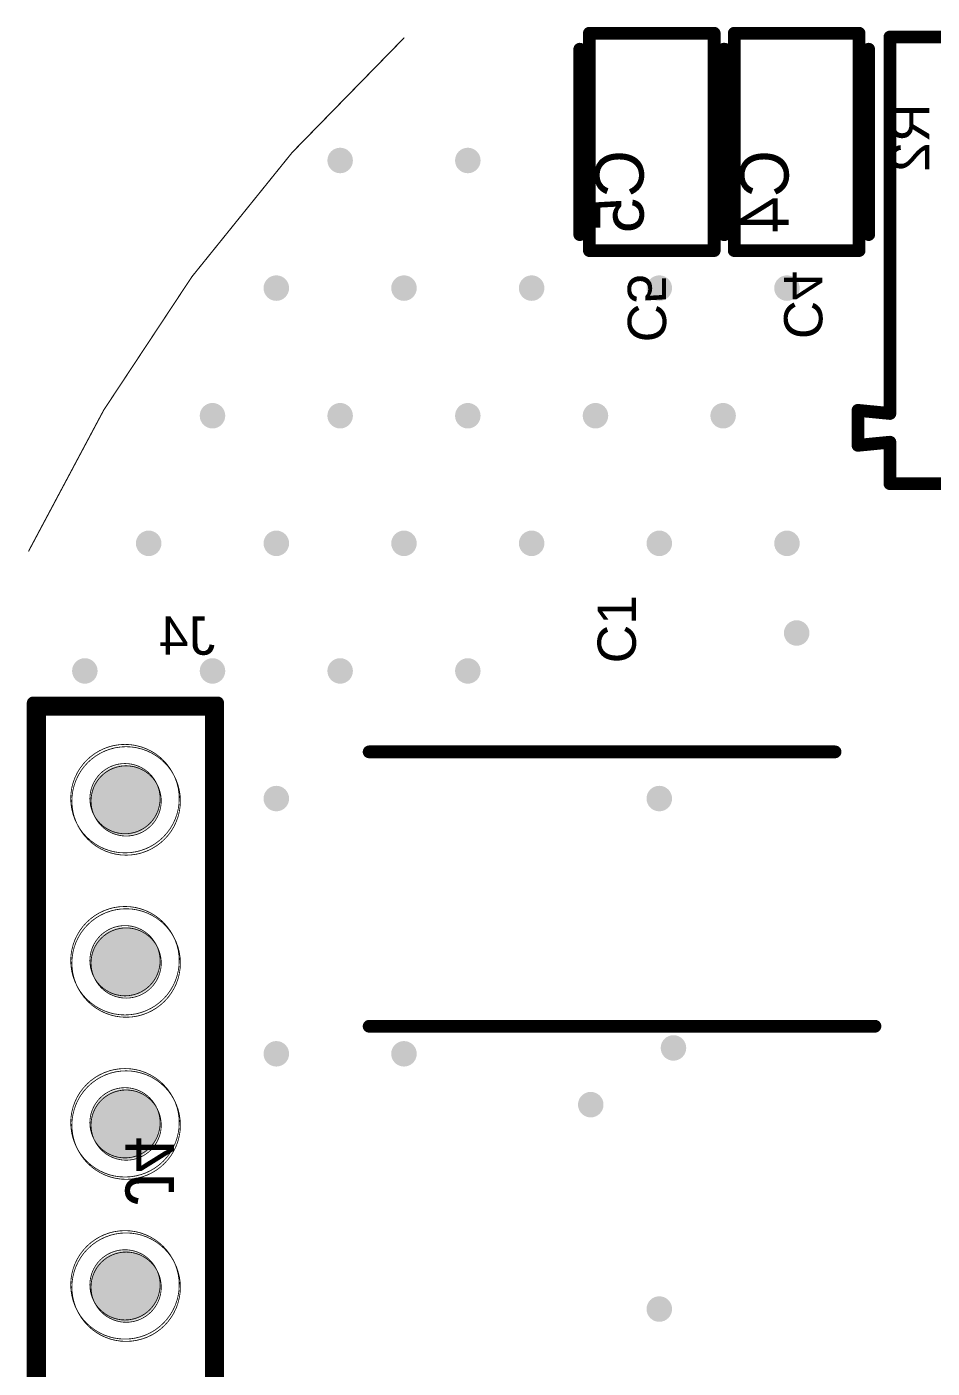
# Model space of a CAD drawing. Header units: millimetres. Extents: x 61 to 211, y 2 to 44.
# Drawn here: x 61.09 to 75.27, y 23.07 to 44.09 of the extents above; entities that cross this region are included whole.
import ezdxf

# ---------------------------------------------------------------- set-up
doc = ezdxf.new("R2010")
doc.units = ezdxf.units.MM
for name, color, linetype in [('BottomOverlay', 54, 'Continuous'), ('Mechanical1', 6, 'Continuous'), ('Mechanical10', 56, 'Continuous'), ('PadHoleLayer', 156, 'Continuous'), ('TopOverlay', 2, 'Continuous'), ('ViaHoleLayer', 16, 'Continuous')]:
    doc.layers.add(name, color=color, linetype=linetype)
doc.styles.add('Arial', font='', dxfattribs={"height": 0.2})
doc.styles.get('Arial').set_extended_font_data('Arial')

# ---------------------------------------------------------------- blocks, each defined once
blk = doc.blocks.new('691103110003_31')
at = {"layer": 'PadHoleLayer'}
h = blk.add_hatch(color=156, dxfattribs=at)
edge = h.paths.add_edge_path()
edge.add_arc((-3.5, 0.1), 0.6, 0, 360)
h = blk.add_hatch(color=156, dxfattribs=at)
edge = h.paths.add_edge_path()
edge.add_arc((0, 0.1), 0.6, 0, 360)
h = blk.add_hatch(color=156, dxfattribs=at)
edge = h.paths.add_edge_path()
edge.add_arc((3.5, 0.1), 0.6, 0, 360)
at = {"layer": 'TopOverlay', "const_width": 0.2}
for points in [[(-5.25, 3.5), (-5.25, -1.55)], [(5.25, 3.5), (-5.25, 3.5)], [(5.25, 3.5), (5.25, 2.85)], [(5.75, 2.899), (5.25, 2.85)], [(5.75, 2.9), (5.75, 2.35)], [(5.75, 2.351), (5.25, 2.4)], [(5.25, 2.4), (5.25, -3.5)], [(-5.249, -1.55), (-5.75, -1.48)], [(-5.75, -1.48), (-5.75, -2.278)], [(-5.25, -2.2), (-5.75, -2.278)], [(-5.25, -2.2), (-5.25, -3.5)], [(5.25, -3.5), (-5.25, -3.5)]]:
    blk.add_lwpolyline(points, dxfattribs=at)
at = {"layer": 'TopOverlay', "const_width": 0.1}
for points in [[(-5.3, 3.5, 1), (-5.2, 3.5, 1)], [(-5.3, 3.5, 1), (-5.2, 3.5, 1)], [(5.2, 3.5, 1), (5.3, 3.5, 1)], [(5.2, 3.5, 1), (5.3, 3.5, 1)], [(5.2, 2.85, 1), (5.3, 2.85, 1)], [(5.2, 2.85, 1), (5.3, 2.85, 1)], [(5.7, 2.9, 1), (5.8, 2.9, 1)], [(5.7, 2.899, 1), (5.8, 2.899, 1)], [(5.2, 2.4, 1), (5.3, 2.4, 1)], [(5.2, 2.4, 1), (5.3, 2.4, 1)], [(5.7, 2.351, 1), (5.8, 2.351, 1)], [(5.7, 2.35, 1), (5.8, 2.35, 1)], [(-5.8, -1.48, 1), (-5.7, -1.48, 1)], [(-5.8, -1.48, 1), (-5.7, -1.48, 1)], [(-5.3, -1.55, 1), (-5.2, -1.55, 1)], [(-5.299, -1.55, 1), (-5.199, -1.55, 1)], [(-5.3, -2.2, 1), (-5.2, -2.2, 1)], [(-5.3, -2.2, 1), (-5.2, -2.2, 1)], [(-5.8, -2.278, 1), (-5.7, -2.278, 1)], [(-5.8, -2.278, 1), (-5.7, -2.278, 1)], [(-5.3, -3.5, 1), (-5.2, -3.5, 1)], [(-5.3, -3.5, 1), (-5.2, -3.5, 1)], [(5.2, -3.5, 1), (5.3, -3.5, 1)], [(5.2, -3.5, 1), (5.3, -3.5, 1)]]:
    blk.add_lwpolyline(points, format="xyb", close=True, dxfattribs=at)
blk = doc.blocks.new('W_____61300611121_0_B_40')
at = {"layer": 'PadHoleLayer'}
h = blk.add_hatch(color=156, dxfattribs=at)
edge = h.paths.add_edge_path()
edge.add_arc((-6.35, 0), 0.55, 0, 360)
h = blk.add_hatch(color=156, dxfattribs=at)
edge = h.paths.add_edge_path()
edge.add_arc((-3.81, 0), 0.55, 0, 360)
h = blk.add_hatch(color=156, dxfattribs=at)
edge = h.paths.add_edge_path()
edge.add_arc((-1.27, 0), 0.55, 0, 360)
h = blk.add_hatch(color=156, dxfattribs=at)
edge = h.paths.add_edge_path()
edge.add_arc((1.27, 0), 0.55, 0, 360)
h = blk.add_hatch(color=156, dxfattribs=at)
edge = h.paths.add_edge_path()
edge.add_arc((3.81, 0), 0.55, 0, 360)
h = blk.add_hatch(color=156, dxfattribs=at)
edge = h.paths.add_edge_path()
edge.add_arc((6.35, 0), 0.55, 0, 360)
at = {"layer": 'BottomOverlay', "const_width": 0.2}
for points in [[(-7.77, 1.345), (-7.77, -1.345)], [(-7.77, 1.345), (7.77, 1.345)], [(-5.08, 1.345), (-5.08, -1.345)], [(7.77, 1.345), (7.77, -1.345)], [(-7.77, -1.345), (7.77, -1.345)]]:
    blk.add_lwpolyline(points, dxfattribs=at)
at = {"layer": 'BottomOverlay'}
for points, const_width in [([(-7.82, 1.345, 1), (-7.72, 1.345, 1)], 0.1), ([(-7.82, 1.345, 1), (-7.72, 1.345, 1)], 0.1), ([(-5.13, 1.345, 1), (-5.03, 1.345, 1)], 0.1), ([(7.72, 1.345, 1), (7.82, 1.345, 1)], 0.1), ([(7.72, 1.345, 1), (7.82, 1.345, 1)], 0.1), ([(-8.245, 0, 1), (-8.495, 0, 1)], 0.25), ([(-8.558, 0, 1), (-8.433, 0, 1)], 0.125), ([(-8.307, 0, 1), (-8.183, 0, 1)], 0.125), ([(-7.82, -1.345, 1), (-7.72, -1.345, 1)], 0.1), ([(-7.82, -1.345, 1), (-7.72, -1.345, 1)], 0.1), ([(-5.13, -1.345, 1), (-5.03, -1.345, 1)], 0.1), ([(7.72, -1.345, 1), (7.82, -1.345, 1)], 0.1), ([(7.72, -1.345, 1), (7.82, -1.345, 1)], 0.1)]:
    blk.add_lwpolyline(points, format="xyb", close=True, dxfattribs=dict(at, const_width=const_width))
at = {"layer": 'Mechanical10', "const_width": 0.2}
for points in [[(-7.87, 1.445), (-7.87, -1.445)], [(-7.87, 1.445), (7.87, 1.445)], [(7.87, 1.445), (7.87, -1.445)], [(-7.87, -1.445), (7.87, -1.445)]]:
    blk.add_lwpolyline(points, dxfattribs=at)
at = {"layer": 'Mechanical10', "const_width": 0.1}
for points in [[(-7.92, 1.445, 1), (-7.82, 1.445, 1)], [(-7.92, 1.445, 1), (-7.82, 1.445, 1)], [(7.82, 1.445, 1), (7.92, 1.445, 1)], [(7.82, 1.445, 1), (7.92, 1.445, 1)], [(-7.92, -1.445, 1), (-7.82, -1.445, 1)], [(-7.92, -1.445, 1), (-7.82, -1.445, 1)], [(7.82, -1.445, 1), (7.92, -1.445, 1)], [(7.82, -1.445, 1), (7.92, -1.445, 1)]]:
    blk.add_lwpolyline(points, format="xyb", close=True, dxfattribs=at)
at = {"layer": 'Mechanical10', "text_generation_flag": 2}
blk.add_text('J4', height=0.762, rotation=180, dxfattribs=at).set_placement((0, 0))
blk = doc.blocks.new('CAPPM7343X430N_41')
at = {"layer": 'TopOverlay', "const_width": 0.2}
for points in [[(3.65, 2.15), (-4.275, 2.15)], [(3.65, -2.15), (-3.65, -2.15)]]:
    blk.add_lwpolyline(points, dxfattribs=at)
at = {"layer": 'TopOverlay', "const_width": 0.1}
for points in [[(-4.325, 2.15, 1), (-4.225, 2.15, 1)], [(3.6, 2.15, 1), (3.7, 2.15, 1)], [(-3.7, -2.15, 1), (-3.6, -2.15, 1)], [(3.6, -2.15, 1), (3.7, -2.15, 1)]]:
    blk.add_lwpolyline(points, format="xyb", close=True, dxfattribs=at)
blk = doc.blocks.new('KEMET_C0805C_DN_IPC_B_B_47')
at = {"layer": 'BottomOverlay', "const_width": 0.2}
for points in [[(1.453, 1.128), (-1.453, 1.128)], [(1.453, -1.128), (-1.453, -1.128)]]:
    blk.add_lwpolyline(points, dxfattribs=at)
at = {"layer": 'BottomOverlay', "const_width": 0.1}
for points in [[(-1.503, 1.128, 1), (-1.403, 1.128, 1)], [(1.403, 1.128, 1), (1.503, 1.128, 1)], [(-1.503, -1.128, 1), (-1.403, -1.128, 1)], [(1.403, -1.128, 1), (1.503, -1.128, 1)]]:
    blk.add_lwpolyline(points, format="xyb", close=True, dxfattribs=at)
at = {"layer": 'Mechanical10', "const_width": 0.2}
for points in [[(-1.703, -0.978), (-1.703, 0.978)], [(1.703, 0.978), (-1.703, 0.978)], [(1.703, -0.978), (1.703, 0.978)], [(1.703, -0.978), (-1.703, -0.978)]]:
    blk.add_lwpolyline(points, dxfattribs=at)
at = {"layer": 'Mechanical10', "const_width": 0.1}
for points in [[(-1.753, 0.978, 1), (-1.653, 0.978, 1)], [(-1.753, 0.978, 1), (-1.653, 0.978, 1)], [(1.653, 0.978, 1), (1.753, 0.978, 1)], [(1.653, 0.978, 1), (1.753, 0.978, 1)], [(-1.753, -0.978, 1), (-1.653, -0.978, 1)], [(-1.753, -0.978, 1), (-1.653, -0.978, 1)], [(1.653, -0.978, 1), (1.753, -0.978, 1)], [(1.653, -0.978, 1), (1.753, -0.978, 1)]]:
    blk.add_lwpolyline(points, format="xyb", close=True, dxfattribs=at)
at = {"layer": 'Mechanical10', "text_generation_flag": 2}
blk.add_text('C4', height=0.762, rotation=-180, dxfattribs=at).set_placement((0.127, -0.127))
blk = doc.blocks.new('KEMET_C0805C_DN_IPC_B_B_48')
at = {"layer": 'BottomOverlay', "const_width": 0.2}
for points in [[(1.453, 1.128), (-1.453, 1.128)], [(1.453, -1.128), (-1.453, -1.128)]]:
    blk.add_lwpolyline(points, dxfattribs=at)
at = {"layer": 'BottomOverlay', "const_width": 0.1}
for points in [[(-1.503, 1.128, 1), (-1.403, 1.128, 1)], [(1.403, 1.128, 1), (1.503, 1.128, 1)], [(-1.503, -1.128, 1), (-1.403, -1.128, 1)], [(1.403, -1.128, 1), (1.503, -1.128, 1)]]:
    blk.add_lwpolyline(points, format="xyb", close=True, dxfattribs=at)
at = {"layer": 'Mechanical10', "const_width": 0.2}
for points in [[(-1.703, -0.978), (-1.703, 0.978)], [(1.703, 0.978), (-1.703, 0.978)], [(1.703, -0.978), (1.703, 0.978)], [(1.703, -0.978), (-1.703, -0.978)]]:
    blk.add_lwpolyline(points, dxfattribs=at)
at = {"layer": 'Mechanical10', "const_width": 0.1}
for points in [[(-1.753, 0.978, 1), (-1.653, 0.978, 1)], [(-1.753, 0.978, 1), (-1.653, 0.978, 1)], [(1.653, 0.978, 1), (1.753, 0.978, 1)], [(1.653, 0.978, 1), (1.753, 0.978, 1)], [(-1.753, -0.978, 1), (-1.653, -0.978, 1)], [(-1.753, -0.978, 1), (-1.653, -0.978, 1)], [(1.653, -0.978, 1), (1.753, -0.978, 1)], [(1.653, -0.978, 1), (1.753, -0.978, 1)]]:
    blk.add_lwpolyline(points, format="xyb", close=True, dxfattribs=at)
at = {"layer": 'Mechanical10', "text_generation_flag": 2}
blk.add_text('C5', height=0.762, rotation=-180, dxfattribs=at).set_placement((0.127, -0.127))

msp = doc.modelspace()

# ---------------------------------------------------------------- hatches: boundary and pattern name
at = {"layer": 'PadHoleLayer'}
h = msp.add_hatch(color=156, dxfattribs=at)
edge = h.paths.add_edge_path()
edge.add_arc((74.567, 43.915), 0.05, 0, 360)
h = msp.add_hatch(color=156, dxfattribs=at)
edge = h.paths.add_edge_path()
edge.add_arc((74.567, 43.915), 0.05, 0, 360)
h = msp.add_hatch(color=156, dxfattribs=at)
edge = h.paths.add_edge_path()
edge.add_arc((74.067, 38.075), 0.05, 0, 360)
h = msp.add_hatch(color=156, dxfattribs=at)
edge = h.paths.add_edge_path()
edge.add_arc((74.067, 38.074), 0.05, 0, 360)
h = msp.add_hatch(color=156, dxfattribs=at)
edge = h.paths.add_edge_path()
edge.add_arc((74.067, 38.065), 0.05, 0, 360)
h = msp.add_hatch(color=156, dxfattribs=at)
edge = h.paths.add_edge_path()
edge.add_arc((74.067, 38.064), 0.05, 0, 360)
h = msp.add_hatch(color=156, dxfattribs=at)
edge = h.paths.add_edge_path()
edge.add_arc((74.567, 38.015), 0.05, 0, 360)
h = msp.add_hatch(color=156, dxfattribs=at)
edge = h.paths.add_edge_path()
edge.add_arc((74.567, 38.015), 0.05, 0, 360)
h = msp.add_hatch(color=156, dxfattribs=at)
edge = h.paths.add_edge_path()
edge.add_arc((74.568, 38.025), 0.05, 0, 360)
h = msp.add_hatch(color=156, dxfattribs=at)
edge = h.paths.add_edge_path()
edge.add_arc((74.568, 38.025), 0.05, 0, 360)
h = msp.add_hatch(color=156, dxfattribs=at)
edge = h.paths.add_edge_path()
edge.add_arc((74.067, 37.526), 0.05, 0, 360)
h = msp.add_hatch(color=156, dxfattribs=at)
edge = h.paths.add_edge_path()
edge.add_arc((74.067, 37.525), 0.05, 0, 360)
h = msp.add_hatch(color=156, dxfattribs=at)
edge = h.paths.add_edge_path()
edge.add_arc((74.067, 37.516), 0.05, 0, 360)
h = msp.add_hatch(color=156, dxfattribs=at)
edge = h.paths.add_edge_path()
edge.add_arc((74.067, 37.515), 0.05, 0, 360)
h = msp.add_hatch(color=156, dxfattribs=at)
edge = h.paths.add_edge_path()
edge.add_arc((74.567, 37.565), 0.05, 0, 360)
h = msp.add_hatch(color=156, dxfattribs=at)
edge = h.paths.add_edge_path()
edge.add_arc((74.567, 37.565), 0.05, 0, 360)
h = msp.add_hatch(color=156, dxfattribs=at)
edge = h.paths.add_edge_path()
edge.add_arc((74.568, 37.575), 0.05, 0, 360)
h = msp.add_hatch(color=156, dxfattribs=at)
edge = h.paths.add_edge_path()
edge.add_arc((74.568, 37.575), 0.05, 0, 360)
h = msp.add_hatch(color=156, dxfattribs=at)
edge = h.paths.add_edge_path()
edge.add_arc((74.567, 36.915), 0.05, 0, 360)
h = msp.add_hatch(color=156, dxfattribs=at)
edge = h.paths.add_edge_path()
edge.add_arc((74.567, 36.915), 0.05, 0, 360)
h = msp.add_hatch(color=156, dxfattribs=at)
edge = h.paths.add_edge_path()
edge.add_arc((74.568, 36.925), 0.05, 0, 360)
h = msp.add_hatch(color=156, dxfattribs=at)
edge = h.paths.add_edge_path()
edge.add_arc((74.568, 36.925), 0.05, 0, 360)
h = msp.add_hatch(color=156, dxfattribs=at)
edge = h.paths.add_edge_path()
edge.add_arc((61.258, 33.436), 0.05, 0, 360)
h = msp.add_hatch(color=156, dxfattribs=at)
edge = h.paths.add_edge_path()
edge.add_arc((61.258, 33.436), 0.05, 0, 360)
h = msp.add_hatch(color=156, dxfattribs=at)
edge = h.paths.add_edge_path()
edge.add_arc((61.259, 33.445), 0.05, 0, 360)
h = msp.add_hatch(color=156, dxfattribs=at)
edge = h.paths.add_edge_path()
edge.add_arc((61.259, 33.445), 0.05, 0, 360)
h = msp.add_hatch(color=156, dxfattribs=at)
edge = h.paths.add_edge_path()
edge.add_arc((61.284, 33.419), 0.05, 0, 360)
h = msp.add_hatch(color=156, dxfattribs=at)
edge = h.paths.add_edge_path()
edge.add_arc((61.284, 33.419), 0.05, 0, 360)
h = msp.add_hatch(color=156, dxfattribs=at)
edge = h.paths.add_edge_path()
edge.add_arc((61.302, 33.383), 0.05, 0, 360)
h = msp.add_hatch(color=156, dxfattribs=at)
edge = h.paths.add_edge_path()
edge.add_arc((61.302, 33.383), 0.05, 0, 360)
h = msp.add_hatch(color=156, dxfattribs=at)
edge = h.paths.add_edge_path()
edge.add_arc((63.948, 33.436), 0.05, 0, 360)
h = msp.add_hatch(color=156, dxfattribs=at)
edge = h.paths.add_edge_path()
edge.add_arc((63.948, 33.436), 0.05, 0, 360)
h = msp.add_hatch(color=156, dxfattribs=at)
edge = h.paths.add_edge_path()
edge.add_arc((63.949, 33.445), 0.05, 0, 360)
h = msp.add_hatch(color=156, dxfattribs=at)
edge = h.paths.add_edge_path()
edge.add_arc((63.949, 33.445), 0.05, 0, 360)
h = msp.add_hatch(color=156, dxfattribs=at)
edge = h.paths.add_edge_path()
edge.add_arc((63.974, 33.419), 0.05, 0, 360)
h = msp.add_hatch(color=156, dxfattribs=at)
edge = h.paths.add_edge_path()
edge.add_arc((63.974, 33.419), 0.05, 0, 360)
h = msp.add_hatch(color=156, dxfattribs=at)
edge = h.paths.add_edge_path()
edge.add_arc((63.992, 33.383), 0.05, 0, 360)
h = msp.add_hatch(color=156, dxfattribs=at)
edge = h.paths.add_edge_path()
edge.add_arc((63.992, 33.383), 0.05, 0, 360)
at = {"layer": 'TopOverlay'}
h = msp.add_hatch(color=2, dxfattribs=at)
edge = h.paths.add_edge_path()
edge.add_arc((74.567, 43.915), 0.05, 0, 360)
h = msp.add_hatch(color=2, dxfattribs=at)
edge = h.paths.add_edge_path()
edge.add_arc((74.567, 43.915), 0.05, 0, 360)
h = msp.add_hatch(color=2, dxfattribs=at)
edge = h.paths.add_edge_path()
edge.add_arc((74.067, 38.075), 0.05, 0, 360)
h = msp.add_hatch(color=2, dxfattribs=at)
edge = h.paths.add_edge_path()
edge.add_arc((74.067, 38.074), 0.05, 0, 360)
h = msp.add_hatch(color=2, dxfattribs=at)
edge = h.paths.add_edge_path()
edge.add_arc((74.067, 38.065), 0.05, 0, 360)
h = msp.add_hatch(color=2, dxfattribs=at)
edge = h.paths.add_edge_path()
edge.add_arc((74.067, 38.064), 0.05, 0, 360)
h = msp.add_hatch(color=2, dxfattribs=at)
edge = h.paths.add_edge_path()
edge.add_arc((74.567, 38.015), 0.05, 0, 360)
h = msp.add_hatch(color=2, dxfattribs=at)
edge = h.paths.add_edge_path()
edge.add_arc((74.567, 38.015), 0.05, 0, 360)
h = msp.add_hatch(color=2, dxfattribs=at)
edge = h.paths.add_edge_path()
edge.add_arc((74.568, 38.025), 0.05, 0, 360)
h = msp.add_hatch(color=2, dxfattribs=at)
edge = h.paths.add_edge_path()
edge.add_arc((74.568, 38.025), 0.05, 0, 360)
h = msp.add_hatch(color=2, dxfattribs=at)
edge = h.paths.add_edge_path()
edge.add_arc((74.067, 37.526), 0.05, 0, 360)
h = msp.add_hatch(color=2, dxfattribs=at)
edge = h.paths.add_edge_path()
edge.add_arc((74.067, 37.525), 0.05, 0, 360)
h = msp.add_hatch(color=2, dxfattribs=at)
edge = h.paths.add_edge_path()
edge.add_arc((74.067, 37.516), 0.05, 0, 360)
h = msp.add_hatch(color=2, dxfattribs=at)
edge = h.paths.add_edge_path()
edge.add_arc((74.067, 37.515), 0.05, 0, 360)
h = msp.add_hatch(color=2, dxfattribs=at)
edge = h.paths.add_edge_path()
edge.add_arc((74.567, 37.565), 0.05, 0, 360)
h = msp.add_hatch(color=2, dxfattribs=at)
edge = h.paths.add_edge_path()
edge.add_arc((74.567, 37.565), 0.05, 0, 360)
h = msp.add_hatch(color=2, dxfattribs=at)
edge = h.paths.add_edge_path()
edge.add_arc((74.568, 37.575), 0.05, 0, 360)
h = msp.add_hatch(color=2, dxfattribs=at)
edge = h.paths.add_edge_path()
edge.add_arc((74.568, 37.575), 0.05, 0, 360)
h = msp.add_hatch(color=2, dxfattribs=at)
edge = h.paths.add_edge_path()
edge.add_arc((74.567, 36.915), 0.05, 0, 360)
h = msp.add_hatch(color=2, dxfattribs=at)
edge = h.paths.add_edge_path()
edge.add_arc((74.567, 36.915), 0.05, 0, 360)
h = msp.add_hatch(color=2, dxfattribs=at)
edge = h.paths.add_edge_path()
edge.add_arc((74.568, 36.925), 0.05, 0, 360)
h = msp.add_hatch(color=2, dxfattribs=at)
edge = h.paths.add_edge_path()
edge.add_arc((74.568, 36.925), 0.05, 0, 360)
h = msp.add_hatch(color=2, dxfattribs=at)
edge = h.paths.add_edge_path()
edge.add_arc((61.258, 33.436), 0.05, 0, 360)
h = msp.add_hatch(color=2, dxfattribs=at)
edge = h.paths.add_edge_path()
edge.add_arc((61.258, 33.436), 0.05, 0, 360)
h = msp.add_hatch(color=2, dxfattribs=at)
edge = h.paths.add_edge_path()
edge.add_arc((61.259, 33.445), 0.05, 0, 360)
h = msp.add_hatch(color=2, dxfattribs=at)
edge = h.paths.add_edge_path()
edge.add_arc((61.259, 33.445), 0.05, 0, 360)
h = msp.add_hatch(color=2, dxfattribs=at)
edge = h.paths.add_edge_path()
edge.add_arc((61.284, 33.419), 0.05, 0, 360)
h = msp.add_hatch(color=2, dxfattribs=at)
edge = h.paths.add_edge_path()
edge.add_arc((61.284, 33.419), 0.05, 0, 360)
h = msp.add_hatch(color=2, dxfattribs=at)
edge = h.paths.add_edge_path()
edge.add_arc((61.302, 33.383), 0.05, 0, 360)
h = msp.add_hatch(color=2, dxfattribs=at)
edge = h.paths.add_edge_path()
edge.add_arc((61.302, 33.383), 0.05, 0, 360)
h = msp.add_hatch(color=2, dxfattribs=at)
edge = h.paths.add_edge_path()
edge.add_arc((63.948, 33.436), 0.05, 0, 360)
h = msp.add_hatch(color=2, dxfattribs=at)
edge = h.paths.add_edge_path()
edge.add_arc((63.948, 33.436), 0.05, 0, 360)
h = msp.add_hatch(color=2, dxfattribs=at)
edge = h.paths.add_edge_path()
edge.add_arc((63.949, 33.445), 0.05, 0, 360)
h = msp.add_hatch(color=2, dxfattribs=at)
edge = h.paths.add_edge_path()
edge.add_arc((63.949, 33.445), 0.05, 0, 360)
h = msp.add_hatch(color=2, dxfattribs=at)
edge = h.paths.add_edge_path()
edge.add_arc((63.974, 33.419), 0.05, 0, 360)
h = msp.add_hatch(color=2, dxfattribs=at)
edge = h.paths.add_edge_path()
edge.add_arc((63.974, 33.419), 0.05, 0, 360)
h = msp.add_hatch(color=2, dxfattribs=at)
edge = h.paths.add_edge_path()
edge.add_arc((63.992, 33.383), 0.05, 0, 360)
h = msp.add_hatch(color=2, dxfattribs=at)
edge = h.paths.add_edge_path()
edge.add_arc((63.992, 33.383), 0.05, 0, 360)
at = {"layer": 'ViaHoleLayer'}
h = msp.add_hatch(color=16, dxfattribs=at)
edge = h.paths.add_edge_path()
edge.add_arc((66, 42), 0.2, 0, 360)
h = msp.add_hatch(color=16, dxfattribs=at)
edge = h.paths.add_edge_path()
edge.add_arc((68, 42), 0.2, 0, 360)
h = msp.add_hatch(color=16, dxfattribs=at)
edge = h.paths.add_edge_path()
edge.add_arc((65, 40), 0.2, 0, 360)
h = msp.add_hatch(color=16, dxfattribs=at)
edge = h.paths.add_edge_path()
edge.add_arc((67, 40), 0.2, 0, 360)
h = msp.add_hatch(color=16, dxfattribs=at)
edge = h.paths.add_edge_path()
edge.add_arc((69, 40), 0.2, 0, 360)
h = msp.add_hatch(color=16, dxfattribs=at)
edge = h.paths.add_edge_path()
edge.add_arc((71, 40), 0.2, 0, 360)
h = msp.add_hatch(color=16, dxfattribs=at)
edge = h.paths.add_edge_path()
edge.add_arc((73, 40), 0.2, 0, 360)
h = msp.add_hatch(color=16, dxfattribs=at)
edge = h.paths.add_edge_path()
edge.add_arc((64, 38), 0.2, 0, 360)
h = msp.add_hatch(color=16, dxfattribs=at)
edge = h.paths.add_edge_path()
edge.add_arc((66, 38), 0.2, 0, 360)
h = msp.add_hatch(color=16, dxfattribs=at)
edge = h.paths.add_edge_path()
edge.add_arc((68, 38), 0.2, 0, 360)
h = msp.add_hatch(color=16, dxfattribs=at)
edge = h.paths.add_edge_path()
edge.add_arc((70, 38), 0.2, 0, 360)
h = msp.add_hatch(color=16, dxfattribs=at)
edge = h.paths.add_edge_path()
edge.add_arc((72, 38), 0.2, 0, 360)
h = msp.add_hatch(color=16, dxfattribs=at)
edge = h.paths.add_edge_path()
edge.add_arc((63, 36), 0.2, 0, 360)
h = msp.add_hatch(color=16, dxfattribs=at)
edge = h.paths.add_edge_path()
edge.add_arc((65, 36), 0.2, 0, 360)
h = msp.add_hatch(color=16, dxfattribs=at)
edge = h.paths.add_edge_path()
edge.add_arc((67, 36), 0.2, 0, 360)
h = msp.add_hatch(color=16, dxfattribs=at)
edge = h.paths.add_edge_path()
edge.add_arc((69, 36), 0.2, 0, 360)
h = msp.add_hatch(color=16, dxfattribs=at)
edge = h.paths.add_edge_path()
edge.add_arc((71, 36), 0.2, 0, 360)
h = msp.add_hatch(color=16, dxfattribs=at)
edge = h.paths.add_edge_path()
edge.add_arc((73, 36), 0.2, 0, 360)
h = msp.add_hatch(color=16, dxfattribs=at)
edge = h.paths.add_edge_path()
edge.add_arc((73.152, 34.595), 0.2, 0, 360)
h = msp.add_hatch(color=16, dxfattribs=at)
edge = h.paths.add_edge_path()
edge.add_arc((62, 34), 0.2, 0, 360)
h = msp.add_hatch(color=16, dxfattribs=at)
edge = h.paths.add_edge_path()
edge.add_arc((64, 34), 0.2, 0, 360)
h = msp.add_hatch(color=16, dxfattribs=at)
edge = h.paths.add_edge_path()
edge.add_arc((66, 34), 0.2, 0, 360)
h = msp.add_hatch(color=16, dxfattribs=at)
edge = h.paths.add_edge_path()
edge.add_arc((68, 34), 0.2, 0, 360)
h = msp.add_hatch(color=16, dxfattribs=at)
edge = h.paths.add_edge_path()
edge.add_arc((65, 32), 0.2, 0, 360)
h = msp.add_hatch(color=16, dxfattribs=at)
edge = h.paths.add_edge_path()
edge.add_arc((71, 32), 0.2, 0, 360)
h = msp.add_hatch(color=16, dxfattribs=at)
edge = h.paths.add_edge_path()
edge.add_arc((65, 28), 0.2, 0, 360)
h = msp.add_hatch(color=16, dxfattribs=at)
edge = h.paths.add_edge_path()
edge.add_arc((67, 28), 0.2, 0, 360)
h = msp.add_hatch(color=16, dxfattribs=at)
edge = h.paths.add_edge_path()
edge.add_arc((71.222, 28.092), 0.2, 0, 360)
h = msp.add_hatch(color=16, dxfattribs=at)
edge = h.paths.add_edge_path()
edge.add_arc((69.926, 27.203), 0.2, 0, 360)
h = msp.add_hatch(color=16, dxfattribs=at)
edge = h.paths.add_edge_path()
edge.add_arc((71, 24), 0.2, 0, 360)

# ---------------------------------------------------------------- linework, layer by layer
at = {"layer": 'Mechanical1', "const_width": 0.0127}
for points in [[(61.119, 35.873, -0.095026), (67, 43.915)], [(61.119, 35.882, -0.095026), (67, 43.924)], [(61.119, 35.882, -0.095026), (67, 43.924)]]:
    msp.add_lwpolyline(points, format="xyb", dxfattribs=at)
at = {"layer": 'Mechanical1', "const_width": 0.00635}
for points in [[(66.997, 43.924, 1), (67.004, 43.924, 1)], [(66.997, 43.924, 1), (67.004, 43.924, 1)], [(66.997, 43.915, 1), (67.003, 43.915, 1)], [(61.116, 35.873, 1), (61.122, 35.873, 1)], [(61.116, 35.882, 1), (61.122, 35.882, 1)], [(61.116, 35.882, 1), (61.122, 35.882, 1)]]:
    msp.add_lwpolyline(points, format="xyb", close=True, dxfattribs=at)
at = {"layer": 'TopOverlay'}
for points, const_width in [([(63.479, 31.999, 1), (61.779, 31.999, 1)], 0.0127), ([(63.497, 31.963, 1), (61.797, 31.963, 1)], 0.0127), ([(63.179, 31.999, 1), (62.079, 31.999, 1)], 0.0127), ([(63.197, 31.963, 1), (62.097, 31.963, 1)], 0.0127), ([(61.776, 31.999, 1), (61.782, 31.999, 1)], 0.00635), ([(61.794, 31.963, 1), (61.8, 31.963, 1)], 0.00635), ([(62.076, 31.999, 1), (62.082, 31.999, 1)], 0.00635), ([(62.094, 31.963, 1), (62.1, 31.963, 1)], 0.00635), ([(63.176, 31.999, 1), (63.182, 31.999, 1)], 0.00635), ([(63.194, 31.963, 1), (63.2, 31.963, 1)], 0.00635), ([(63.476, 31.999, 1), (63.482, 31.999, 1)], 0.00635), ([(63.494, 31.963, 1), (63.5, 31.963, 1)], 0.00635), ([(63.479, 29.459, 1), (61.779, 29.459, 1)], 0.0127), ([(63.497, 29.423, 1), (61.797, 29.423, 1)], 0.0127), ([(63.179, 29.459, 1), (62.079, 29.459, 1)], 0.0127), ([(63.197, 29.423, 1), (62.097, 29.423, 1)], 0.0127), ([(61.776, 29.459, 1), (61.782, 29.459, 1)], 0.00635), ([(62.076, 29.459, 1), (62.082, 29.459, 1)], 0.00635), ([(63.176, 29.459, 1), (63.182, 29.459, 1)], 0.00635), ([(63.476, 29.459, 1), (63.482, 29.459, 1)], 0.00635), ([(61.794, 29.423, 1), (61.8, 29.423, 1)], 0.00635), ([(62.094, 29.423, 1), (62.1, 29.423, 1)], 0.00635), ([(63.194, 29.423, 1), (63.2, 29.423, 1)], 0.00635), ([(63.494, 29.423, 1), (63.5, 29.423, 1)], 0.00635), ([(63.479, 26.919, 1), (61.779, 26.919, 1)], 0.0127), ([(63.497, 26.883, 1), (61.797, 26.883, 1)], 0.0127), ([(63.179, 26.919, 1), (62.079, 26.919, 1)], 0.0127), ([(63.197, 26.883, 1), (62.097, 26.883, 1)], 0.0127), ([(61.776, 26.919, 1), (61.782, 26.919, 1)], 0.00635), ([(62.076, 26.919, 1), (62.082, 26.919, 1)], 0.00635), ([(63.176, 26.919, 1), (63.182, 26.919, 1)], 0.00635), ([(63.476, 26.919, 1), (63.482, 26.919, 1)], 0.00635), ([(61.794, 26.883, 1), (61.8, 26.883, 1)], 0.00635), ([(62.094, 26.883, 1), (62.1, 26.883, 1)], 0.00635), ([(63.194, 26.883, 1), (63.2, 26.883, 1)], 0.00635), ([(63.494, 26.883, 1), (63.5, 26.883, 1)], 0.00635), ([(63.479, 24.379, 1), (61.779, 24.379, 1)], 0.0127), ([(63.497, 24.343, 1), (61.797, 24.343, 1)], 0.0127), ([(63.179, 24.379, 1), (62.079, 24.379, 1)], 0.0127), ([(63.197, 24.343, 1), (62.097, 24.343, 1)], 0.0127), ([(61.776, 24.379, 1), (61.782, 24.379, 1)], 0.00635), ([(62.076, 24.379, 1), (62.082, 24.379, 1)], 0.00635), ([(63.176, 24.379, 1), (63.182, 24.379, 1)], 0.00635), ([(63.476, 24.379, 1), (63.482, 24.379, 1)], 0.00635), ([(61.794, 24.343, 1), (61.8, 24.343, 1)], 0.00635), ([(62.094, 24.343, 1), (62.1, 24.343, 1)], 0.00635), ([(63.194, 24.343, 1), (63.2, 24.343, 1)], 0.00635), ([(63.494, 24.343, 1), (63.5, 24.343, 1)], 0.00635)]:
    msp.add_lwpolyline(points, format="xyb", close=True, dxfattribs=dict(at, const_width=const_width))

# ---------------------------------------------------------------- block references
for name, p, rotation in [('KEMET_C0805C_DN_IPC_B_B_48', (70.882, 42.291), 270), ('KEMET_C0805C_DN_IPC_B_B_47', (73.152, 42.291), 270), ('691103110003_31', (79.863, 40.435), 180), ('W_____61300611121_0_B_40', (62.636, 25.629), 90), ('CAPPM7343X430N_41', (70.104, 30.582), 180)]:
    msp.add_blockref(name, p, dxfattribs=dict(rotation=rotation))

# ---------------------------------------------------------------- texts
at = {"layer": 'BottomOverlay', "style": 'Arial', "text_generation_flag": 2}
for s, rotation, p in [('R2', 90, (75.23, 42.892)), ('C5', 270, (70.506, 39.15)), ('C4', 270, (72.954, 39.2))]:
    msp.add_text(s, height=0.6, rotation=rotation, dxfattribs=at).set_placement(p)
msp.add_text('J4', height=0.6, dxfattribs=at).set_placement((64.044, 34.254))
at = {"layer": 'TopOverlay', "style": 'Arial'}
msp.add_text('C1', height=0.6, rotation=90, dxfattribs=at).set_placement((70.633, 34.119))

doc.saveas('drawing.dxf')
